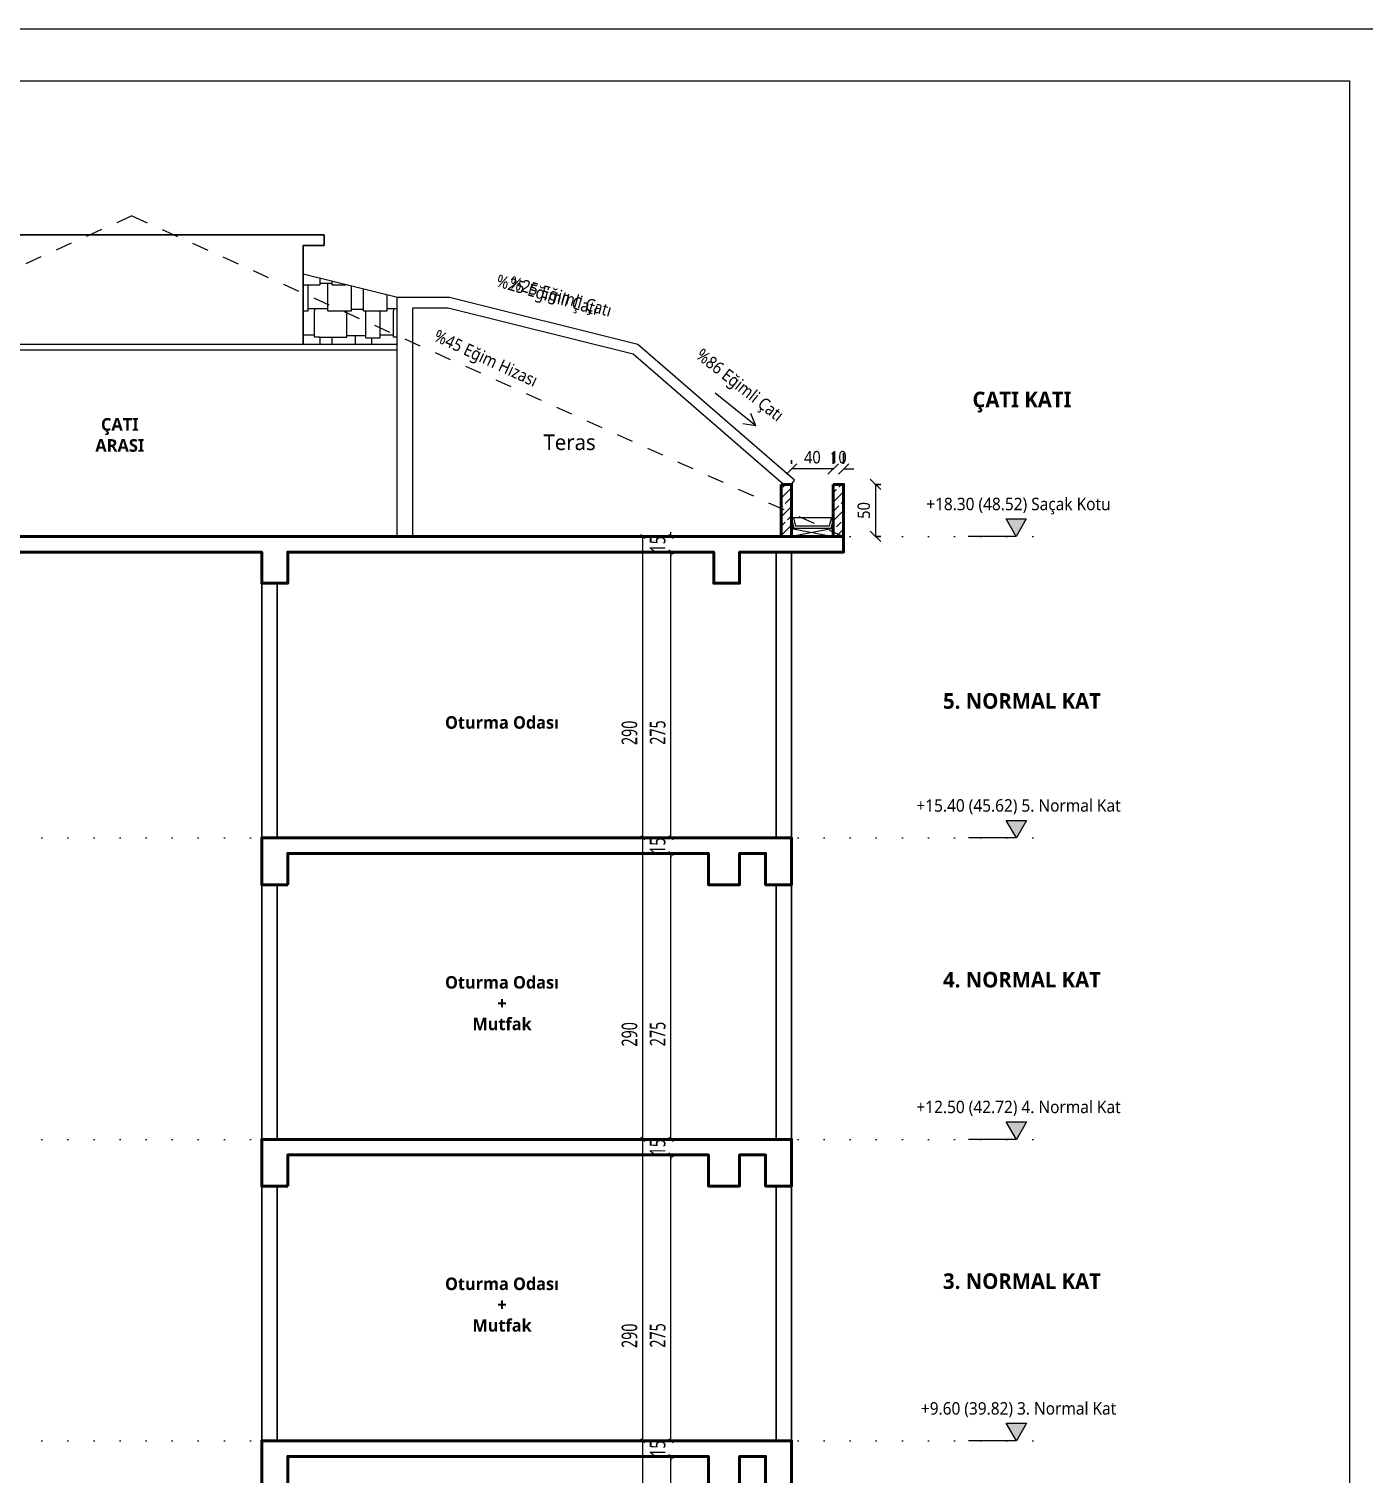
# Model space of a CAD drawing. Header units: metres. Extents: x 14968 to 56958, y -40276 to -31129.
# Drawn here: x 45059 to 46344, y -35866 to -34476 of the extents above; entities that cross this region are included whole.
import ezdxf
from ezdxf.enums import TextEntityAlignment as Align

# ---------------------------------------------------------------- set-up
doc = ezdxf.new("R2010")
doc.units = ezdxf.units.M
doc.linetypes.add('DOT', pattern=[0.25, 0, -0.25])
doc.linetypes.add('JIS_02_1.2', pattern=[64.008, 32.004, -32.004])
doc.layers.get('0').update_dxf_attribs({"lineweight": 13})
doc.layers.get('Defpoints').update_dxf_attribs({"lineweight": 9})
for name, color, linetype, lineweight in [('A ANTET', 7, 'Continuous', 13), ('A DUVAR', 7, 'Continuous', 25), ('A KESİT BETONARME', 1, 'Continuous', 50), ('A KOLON TARAMA', 1, 'Continuous', 15), ('A KOT KESİT', 51, 'Continuous', 15), ('A TEFRİŞ', 252, 'Continuous', 13), ('A YAZI', 7, 'Continuous', 13), ('A YAZI VAZ', 7, 'Continuous', 13), ('A ÇATI', 11, 'Continuous', 9), ('A ÖLÇÜ KESİT', 31, 'Continuous', 9), ('M015', 8, 'Continuous', 13)]:
    doc.layers.add(name, color=color, linetype=linetype, lineweight=lineweight)
doc.layers.add('A KOT KESİT KAT HİZASI', color=7, linetype='DOT', lineweight=15, true_color=0xffff7f)
doc.styles.add('HİB GENISO .9', font='GENISO.ttf', dxfattribs={"width": 0.9})
doc.styles.add('HİB NORMAL', font='segoeui.ttf')
doc.styles.add('HİB Segoe Semibold', font='')
doc.styles.add('HİB Segoe Semilight .7', font='segoeuisl.ttf', dxfattribs={"width": 0.7})
doc.styles.add('HİB Segoe Semilight .95', font='segoeuisl.ttf', dxfattribs={"width": 0.9})
doc.styles.get('HİB Segoe Semibold').set_extended_font_data('Segoe UI Semibold')
doc.dimstyles.new('HİB', dxfattribs={"dimtxt": 12, "dimasz": 18, "dimexe": 5, "dimexo": 30, "dimgap": 5, "dimtad": 1, "dimdec": 0, "dimzin": 0, "dimdsep": 46, "dimtxsty": 'HİB GENISO .9', "dimblk": 'CLOSEDBLANK', "dimtsz": 5, "dimcen": 0.09, "dimclrd": 256, "dimclre": 256, "dimclrt": 256, "dimadec": 0, "dimazin": 0, "dimtfac": 1, "dimtdec": 4, "dimtix": 1, "dimtofl": 0, "dimtmove": 0, "dimatfit": 3, "dimfxl": 30, "dimfxlon": 1, "dimtvp": 1, "dimtolj": 1, "dimtzin": 0, "dimlwd": -1, "dimlwe": -3, "dimarcsym": 0})
doc.dimstyles.new('HİB İÇ', dxfattribs={"dimtxt": 15, "dimasz": 18, "dimexe": 3, "dimexo": 10, "dimgap": 5, "dimtad": 1, "dimdec": 0, "dimzin": 0, "dimdsep": 46, "dimtxsty": 'HİB Segoe Semilight .7', "dimblk": 'NONE', "dimblk1": 'NONE', "dimblk2": 'NONE', "dimtsz": 2, "dimcen": 0.09, "dimclrd": 256, "dimclre": 256, "dimclrt": 256, "dimadec": 0, "dimazin": 0, "dimtfac": 1, "dimtdec": 4, "dimtix": 1, "dimtofl": 0, "dimtmove": 0, "dimatfit": 3, "dimfxl": 10, "dimfxlon": 1, "dimtvp": 1, "dimtolj": 1, "dimtzin": 0, "dimlwd": -1, "dimlwe": -3, "dimarcsym": 0})

# ---------------------------------------------------------------- blocks, each defined once
blk = doc.blocks.new('*D406')
at = {"layer": 'A ÖLÇÜ KESİT', "ltscale": 0.5, "transparency": 16777216}
for p, q in [((45798.08248902491, -34894.13484766449), (45788.08248902491, -34904.13484766449)), ((45828.08248902491, -34904.13484766449), (45838.08248902491, -34894.13484766449)), ((45833.08248902491, -34899.13484766449), (45793.08248902491, -34899.13484766449))]:
    blk.add_line(p, q, dxfattribs=at)
at = {"layer": 'A ÖLÇÜ KESİT', "lineweight": -3, "ltscale": 0.5, "transparency": 16777216}
for p, q in [((45793.08248902491, -34890.61603399408), (45793.08248902491, -34894.13484766449)), ((45833.08248902491, -34884.07840102632), (45833.08248902491, -34894.13484766449))]:
    blk.add_line(p, q, dxfattribs=at)
at = {"layer": 'Defpoints', "color": 0, "transparency": 16777216}
for p in [(45793.08248902491, -34899.13484766449), (45793.08248902491, -34920.61603399408), (45833.08248902491, -34914.07840102632)]:
    blk.add_point(p, dxfattribs=at)
at = {"layer": 'A ÖLÇÜ KESİT', "ltscale": 0.5, "transparency": 16777216, "insert": (45813.08248902491, -34887.9340108444), "char_height": 12, "attachment_point": 5, "style": 'HİB Segoe Semilight .95'}
blk.add_mtext('\\A1;40', dxfattribs=at)
blk = doc.blocks.new('_ClosedBlank')
at = {"color": 0, "linetype": 'ByBlock', "lineweight": -2}
for p, q in [((-1, 0.166667), (0, 0)), ((-1, 0.166667), (-1, -0.166667)), ((0, 0), (-1, -0.166667))]:
    blk.add_line(p, q, dxfattribs=at)
blk = doc.blocks.new('*D405')
at = {"layer": 'A ÖLÇÜ KESİT', "ltscale": 0.5, "transparency": 16777216}
for p, q in [((45828.08248902491, -34904.13484766449), (45838.08248902491, -34894.13484766449)), ((45848.08248902491, -34894.13484766449), (45838.08248902491, -34904.13484766449)), ((45833.08248902491, -34899.13484766449), (45823.08248902491, -34899.13484766449)), ((45843.08248902491, -34899.13484766449), (45853.08248902491, -34899.13484766449))]:
    blk.add_line(p, q, dxfattribs=at)
at = {"layer": 'A ÖLÇÜ KESİT', "lineweight": -3, "ltscale": 0.5, "transparency": 16777216}
for p, q in [((45833.08248902491, -34884.07840102632), (45833.08248902491, -34894.13484766449)), ((45843.08248902491, -34884.07840102632), (45843.08248902491, -34894.13484766449))]:
    blk.add_line(p, q, dxfattribs=at)
at = {"layer": 'Defpoints', "color": 0, "transparency": 16777216}
for p in [(45833.08248902491, -34899.13484766449), (45833.08248902491, -34914.07840102632), (45843.08248902491, -34914.07840102632)]:
    blk.add_point(p, dxfattribs=at)
at = {"layer": 'A ÖLÇÜ KESİT', "ltscale": 0.5, "transparency": 16777216, "insert": (45838.08248902491, -34887.90053804105), "char_height": 12, "attachment_point": 5, "style": 'HİB Segoe Semilight .95'}
blk.add_mtext('\\A1;10', dxfattribs=at)
blk = doc.blocks.new('*D790')
at = {"layer": 'A ÖLÇÜ KESİT', "lineweight": -3, "ltscale": 0.5, "transparency": 16777216}
for p, q in [((45639.8574040582, -34964.07911688487), (45646.8574040582, -34964.07911688487)), ((45649.13308115702, -35254.07911688487), (45646.8574040582, -35254.07911688487))]:
    blk.add_line(p, q, dxfattribs=at)
at = {"layer": 'A ÖLÇÜ KESİT', "ltscale": 0.5, "transparency": 16777216}
for p, q in [((45651.8574040582, -34966.07911688487), (45647.8574040582, -34962.07911688487)), ((45649.8574040582, -35254.07911688487), (45649.8574040582, -34964.07911688487)), ((45647.8574040582, -35252.07911688487), (45651.8574040582, -35256.07911688487))]:
    blk.add_line(p, q, dxfattribs=at)
at = {"layer": 'Defpoints', "color": 0, "transparency": 16777216}
for p in [(45649.8574040582, -34964.07911688487), (45649.8574040582, -34964.07911688487), (45659.13308115702, -35254.07911688487)]:
    blk.add_point(p, dxfattribs=at)
at = {"layer": 'A ÖLÇÜ KESİT', "ltscale": 0.5, "transparency": 16777216, "insert": (45637.10112790757, -35153.04038595709), "char_height": 15, "attachment_point": 5, "rotation": 90, "style": 'HİB Segoe Semilight .7'}
blk.add_mtext('\\A1;290', dxfattribs=at)
blk = doc.blocks.new('_None')
blk = doc.blocks.new('*D789')
at = {"layer": 'A ÖLÇÜ KESİT', "ltscale": 0.5, "transparency": 16777216}
for p, q in [((45678.96777193332, -34981.07911688485), (45674.96777193332, -34977.07911688485)), ((45676.96777193332, -35254.07911688487), (45676.96777193332, -34979.07911688485)), ((45674.96777193332, -35252.07911688487), (45678.96777193332, -35256.07911688487))]:
    blk.add_line(p, q, dxfattribs=at)
at = {"layer": 'A ÖLÇÜ KESİT', "lineweight": -3, "ltscale": 0.5, "transparency": 16777216}
for p, q in [((45672.29711730962, -34979.07911688485), (45679.96777193332, -34979.07911688485)), ((45681.40495251511, -35254.07911688487), (45673.96777193332, -35254.07911688487))]:
    blk.add_line(p, q, dxfattribs=at)
at = {"layer": 'Defpoints', "color": 0, "transparency": 16777216}
for p in [(45662.29711730962, -34979.07911688485), (45676.96777193332, -34979.07911688485), (45691.40495251511, -35254.07911688487)]:
    blk.add_point(p, dxfattribs=at)
at = {"layer": 'A ÖLÇÜ KESİT', "ltscale": 0.5, "transparency": 16777216, "insert": (45664.21672590821, -35152.73599765154), "char_height": 15, "attachment_point": 5, "rotation": 90, "style": 'HİB Segoe Semilight .7'}
blk.add_mtext('\\A1;275', dxfattribs=at)
blk = doc.blocks.new('*D788')
at = {"layer": 'A ÖLÇÜ KESİT', "lineweight": -3, "ltscale": 0.5, "transparency": 16777216}
for p, q in [((45639.8574040582, -35254.07911688487), (45646.8574040582, -35254.07911688487)), ((45649.13308115702, -35544.07911688487), (45646.8574040582, -35544.07911688487))]:
    blk.add_line(p, q, dxfattribs=at)
at = {"layer": 'A ÖLÇÜ KESİT', "ltscale": 0.5, "transparency": 16777216}
for p, q in [((45651.8574040582, -35256.07911688487), (45647.8574040582, -35252.07911688487)), ((45649.8574040582, -35544.07911688487), (45649.8574040582, -35254.07911688487)), ((45647.8574040582, -35542.07911688487), (45651.8574040582, -35546.07911688487))]:
    blk.add_line(p, q, dxfattribs=at)
at = {"layer": 'Defpoints', "color": 0, "transparency": 16777216}
for p in [(45649.8574040582, -35254.07911688487), (45649.8574040582, -35254.07911688487), (45659.13308115702, -35544.07911688487)]:
    blk.add_point(p, dxfattribs=at)
at = {"layer": 'A ÖLÇÜ KESİT', "ltscale": 0.5, "transparency": 16777216, "insert": (45637.10112790757, -35443.04038595709), "char_height": 15, "attachment_point": 5, "rotation": 90, "style": 'HİB Segoe Semilight .7'}
blk.add_mtext('\\A1;290', dxfattribs=at)
blk = doc.blocks.new('*D787')
at = {"layer": 'A ÖLÇÜ KESİT', "lineweight": -3, "ltscale": 0.5, "transparency": 16777216}
for p, q in [((45672.29711730962, -35269.07911688485), (45679.96777193332, -35269.07911688485)), ((45681.40495251511, -35544.07911688487), (45673.96777193332, -35544.07911688487))]:
    blk.add_line(p, q, dxfattribs=at)
at = {"layer": 'A ÖLÇÜ KESİT', "ltscale": 0.5, "transparency": 16777216}
for p, q in [((45678.96777193332, -35271.07911688485), (45674.96777193332, -35267.07911688485)), ((45676.96777193332, -35544.07911688487), (45676.96777193332, -35269.07911688485)), ((45674.96777193332, -35542.07911688487), (45678.96777193332, -35546.07911688487))]:
    blk.add_line(p, q, dxfattribs=at)
at = {"layer": 'Defpoints', "color": 0, "transparency": 16777216}
for p in [(45662.29711730962, -35269.07911688485), (45676.96777193332, -35269.07911688485), (45691.40495251511, -35544.07911688487)]:
    blk.add_point(p, dxfattribs=at)
at = {"layer": 'A ÖLÇÜ KESİT', "ltscale": 0.5, "transparency": 16777216, "insert": (45664.21672590821, -35442.73599765154), "char_height": 15, "attachment_point": 5, "rotation": 90, "style": 'HİB Segoe Semilight .7'}
blk.add_mtext('\\A1;275', dxfattribs=at)
blk = doc.blocks.new('*D786')
at = {"layer": 'A ÖLÇÜ KESİT', "lineweight": -3, "ltscale": 0.5, "transparency": 16777216}
for p, q in [((45639.8574040582, -35544.07911688487), (45646.8574040582, -35544.07911688487)), ((45649.13308115702, -35834.07911688487), (45646.8574040582, -35834.07911688487))]:
    blk.add_line(p, q, dxfattribs=at)
at = {"layer": 'A ÖLÇÜ KESİT', "ltscale": 0.5, "transparency": 16777216}
for p, q in [((45651.8574040582, -35546.07911688487), (45647.8574040582, -35542.07911688487)), ((45649.8574040582, -35834.07911688487), (45649.8574040582, -35544.07911688487)), ((45647.8574040582, -35832.07911688487), (45651.8574040582, -35836.07911688487))]:
    blk.add_line(p, q, dxfattribs=at)
at = {"layer": 'Defpoints', "color": 0, "transparency": 16777216}
for p in [(45649.8574040582, -35544.07911688487), (45649.8574040582, -35544.07911688487), (45659.13308115702, -35834.07911688487)]:
    blk.add_point(p, dxfattribs=at)
at = {"layer": 'A ÖLÇÜ KESİT', "ltscale": 0.5, "transparency": 16777216, "insert": (45637.10112790757, -35733.04038595709), "char_height": 15, "attachment_point": 5, "rotation": 90, "style": 'HİB Segoe Semilight .7'}
blk.add_mtext('\\A1;290', dxfattribs=at)
blk = doc.blocks.new('*D785')
at = {"layer": 'A ÖLÇÜ KESİT', "lineweight": -3, "ltscale": 0.5, "transparency": 16777216}
for p, q in [((45672.29711730962, -35559.07911688485), (45679.96777193332, -35559.07911688485)), ((45681.40495251511, -35834.07911688487), (45673.96777193332, -35834.07911688487))]:
    blk.add_line(p, q, dxfattribs=at)
at = {"layer": 'A ÖLÇÜ KESİT', "ltscale": 0.5, "transparency": 16777216}
for p, q in [((45678.96777193332, -35561.07911688485), (45674.96777193332, -35557.07911688485)), ((45676.96777193332, -35834.07911688487), (45676.96777193332, -35559.07911688485)), ((45674.96777193332, -35832.07911688487), (45678.96777193332, -35836.07911688487))]:
    blk.add_line(p, q, dxfattribs=at)
at = {"layer": 'Defpoints', "color": 0, "transparency": 16777216}
for p in [(45662.29711730962, -35559.07911688485), (45676.96777193332, -35559.07911688485), (45691.40495251511, -35834.07911688487)]:
    blk.add_point(p, dxfattribs=at)
at = {"layer": 'A ÖLÇÜ KESİT', "ltscale": 0.5, "transparency": 16777216, "insert": (45664.21672590821, -35732.73599765154), "char_height": 15, "attachment_point": 5, "rotation": 90, "style": 'HİB Segoe Semilight .7'}
blk.add_mtext('\\A1;275', dxfattribs=at)
blk = doc.blocks.new('*D784')
at = {"layer": 'A ÖLÇÜ KESİT', "lineweight": -3, "ltscale": 0.5, "transparency": 16777216}
for p, q in [((45639.8574040582, -35834.07911688487), (45646.8574040582, -35834.07911688487)), ((45649.13308115702, -36124.07911688487), (45646.8574040582, -36124.07911688487))]:
    blk.add_line(p, q, dxfattribs=at)
at = {"layer": 'A ÖLÇÜ KESİT', "ltscale": 0.5, "transparency": 16777216}
for p, q in [((45651.8574040582, -35836.07911688487), (45647.8574040582, -35832.07911688487)), ((45649.8574040582, -36124.07911688487), (45649.8574040582, -35834.07911688487)), ((45647.8574040582, -36122.07911688487), (45651.8574040582, -36126.07911688487))]:
    blk.add_line(p, q, dxfattribs=at)
at = {"layer": 'Defpoints', "color": 0, "transparency": 16777216}
for p in [(45649.8574040582, -35834.07911688487), (45649.8574040582, -35834.07911688487), (45659.13308115702, -36124.07911688487)]:
    blk.add_point(p, dxfattribs=at)
at = {"layer": 'A ÖLÇÜ KESİT', "ltscale": 0.5, "transparency": 16777216, "insert": (45637.10112790757, -36023.04038595709), "char_height": 15, "attachment_point": 5, "rotation": 90, "style": 'HİB Segoe Semilight .7'}
blk.add_mtext('\\A1;290', dxfattribs=at)
blk = doc.blocks.new('*D783')
at = {"layer": 'A ÖLÇÜ KESİT', "lineweight": -3, "ltscale": 0.5, "transparency": 16777216}
for p, q in [((45672.29711730962, -35849.07911688485), (45679.96777193332, -35849.07911688485)), ((45681.40495251511, -36124.07911688487), (45673.96777193332, -36124.07911688487))]:
    blk.add_line(p, q, dxfattribs=at)
at = {"layer": 'A ÖLÇÜ KESİT', "ltscale": 0.5, "transparency": 16777216}
for p, q in [((45678.96777193332, -35851.07911688485), (45674.96777193332, -35847.07911688485)), ((45676.96777193332, -36124.07911688487), (45676.96777193332, -35849.07911688485)), ((45674.96777193332, -36122.07911688487), (45678.96777193332, -36126.07911688487))]:
    blk.add_line(p, q, dxfattribs=at)
at = {"layer": 'Defpoints', "color": 0, "transparency": 16777216}
for p in [(45662.29711730962, -35849.07911688485), (45676.96777193332, -35849.07911688485), (45691.40495251511, -36124.07911688487)]:
    blk.add_point(p, dxfattribs=at)
at = {"layer": 'A ÖLÇÜ KESİT', "ltscale": 0.5, "transparency": 16777216, "insert": (45664.21672590821, -36022.73599765154), "char_height": 15, "attachment_point": 5, "rotation": 90, "style": 'HİB Segoe Semilight .7'}
blk.add_mtext('\\A1;275', dxfattribs=at)
blk = doc.blocks.new('*D778')
at = {"layer": 'A ÖLÇÜ KESİT', "lineweight": -3, "ltscale": 0.5, "transparency": 16777216}
for p, q in [((45669.15707473078, -34964.07911688489), (45679.96777193332, -34964.07911688489)), ((45666.96777193332, -34979.07911688485), (45679.96777193332, -34979.07911688485))]:
    blk.add_line(p, q, dxfattribs=at)
at = {"layer": 'A ÖLÇÜ KESİT', "ltscale": 0.5, "transparency": 16777216}
for p, q in [((45674.96777193332, -34962.07911688489), (45678.96777193332, -34966.07911688489)), ((45676.96777193332, -34964.07911688489), (45676.96777193332, -34960.07911688489)), ((45678.96777193332, -34981.07911688485), (45674.96777193332, -34977.07911688485)), ((45676.96777193332, -34979.07911688485), (45676.96777193332, -34983.07911688485))]:
    blk.add_line(p, q, dxfattribs=at)
at = {"layer": 'Defpoints', "color": 0, "transparency": 16777216}
for p in [(45659.15707473078, -34964.07911688489), (45676.96777193332, -34964.07911688489), (45653.34032265661, -34979.07911688485)]:
    blk.add_point(p, dxfattribs=at)
at = {"layer": 'A ÖLÇÜ KESİT', "ltscale": 0.5, "transparency": 16777216, "insert": (45664.17488490403, -34971.57911688487), "char_height": 15, "attachment_point": 5, "rotation": 90, "style": 'HİB Segoe Semilight .7'}
blk.add_mtext('\\A1;15', dxfattribs=at)
blk = doc.blocks.new('*D777')
at = {"layer": 'A ÖLÇÜ KESİT', "lineweight": -3, "ltscale": 0.5, "transparency": 16777216}
for p, q in [((45666.96777193332, -35254.07911688488), (45679.96777193332, -35254.07911688488)), ((45666.96777193332, -35269.07911688485), (45679.96777193332, -35269.07911688485))]:
    blk.add_line(p, q, dxfattribs=at)
at = {"layer": 'A ÖLÇÜ KESİT', "ltscale": 0.5, "transparency": 16777216}
for p, q in [((45674.96777193332, -35252.07911688488), (45678.96777193332, -35256.07911688488)), ((45676.96777193332, -35254.07911688488), (45676.96777193332, -35250.07911688488)), ((45678.96777193332, -35271.07911688485), (45674.96777193332, -35267.07911688485)), ((45676.96777193332, -35269.07911688485), (45676.96777193332, -35273.07911688485))]:
    blk.add_line(p, q, dxfattribs=at)
at = {"layer": 'Defpoints', "color": 0, "transparency": 16777216}
for p in [(45656.83037390111, -35254.07911688488), (45676.96777193332, -35254.07911688488), (45653.34032265661, -35269.07911688485)]:
    blk.add_point(p, dxfattribs=at)
at = {"layer": 'A ÖLÇÜ KESİT', "ltscale": 0.5, "transparency": 16777216, "insert": (45664.17488490403, -35261.57911688487), "char_height": 15, "attachment_point": 5, "rotation": 90, "style": 'HİB Segoe Semilight .7'}
blk.add_mtext('\\A1;15', dxfattribs=at)
blk = doc.blocks.new('*D776')
at = {"layer": 'A ÖLÇÜ KESİT', "lineweight": -3, "ltscale": 0.5, "transparency": 16777216}
for p, q in [((45671.87155903206, -35544.07911688488), (45679.96777193332, -35544.07911688488)), ((45669.932641674, -35559.07911688485), (45679.96777193332, -35559.07911688485))]:
    blk.add_line(p, q, dxfattribs=at)
at = {"layer": 'A ÖLÇÜ KESİT', "ltscale": 0.5, "transparency": 16777216}
for p, q in [((45674.96777193332, -35542.07911688488), (45678.96777193332, -35546.07911688488)), ((45676.96777193332, -35544.07911688488), (45676.96777193332, -35540.07911688488)), ((45678.96777193332, -35561.07911688485), (45674.96777193332, -35557.07911688485)), ((45676.96777193332, -35559.07911688485), (45676.96777193332, -35563.07911688485))]:
    blk.add_line(p, q, dxfattribs=at)
at = {"layer": 'Defpoints', "color": 0, "transparency": 16777216}
for p in [(45661.87155903206, -35544.07911688488), (45676.96777193332, -35544.07911688488), (45659.932641674, -35559.07911688485)]:
    blk.add_point(p, dxfattribs=at)
at = {"layer": 'A ÖLÇÜ KESİT', "ltscale": 0.5, "transparency": 16777216, "insert": (45664.17488490403, -35551.57911688487), "char_height": 15, "attachment_point": 5, "rotation": 90, "style": 'HİB Segoe Semilight .7'}
blk.add_mtext('\\A1;15', dxfattribs=at)
blk = doc.blocks.new('*D775')
at = {"layer": 'A ÖLÇÜ KESİT', "lineweight": -3, "ltscale": 0.5, "transparency": 16777216}
for p, q in [((45669.15707473078, -35834.07911688487), (45679.96777193332, -35834.07911688487)), ((45673.81047639011, -35849.07911688485), (45679.96777193332, -35849.07911688485))]:
    blk.add_line(p, q, dxfattribs=at)
at = {"layer": 'A ÖLÇÜ KESİT', "ltscale": 0.5, "transparency": 16777216}
for p, q in [((45674.96777193332, -35832.07911688487), (45678.96777193332, -35836.07911688487)), ((45676.96777193332, -35834.07911688487), (45676.96777193332, -35830.07911688487)), ((45678.96777193332, -35851.07911688485), (45674.96777193332, -35847.07911688485)), ((45676.96777193332, -35849.07911688485), (45676.96777193332, -35853.07911688485))]:
    blk.add_line(p, q, dxfattribs=at)
at = {"layer": 'Defpoints', "color": 0, "transparency": 16777216}
for p in [(45659.15707473078, -35834.07911688487), (45676.96777193332, -35834.07911688487), (45663.81047639011, -35849.07911688485)]:
    blk.add_point(p, dxfattribs=at)
at = {"layer": 'A ÖLÇÜ KESİT', "ltscale": 0.5, "transparency": 16777216, "insert": (45664.17488490403, -35841.57911688487), "char_height": 15, "attachment_point": 5, "rotation": 90, "style": 'HİB Segoe Semilight .7'}
blk.add_mtext('\\A1;15', dxfattribs=at)
blk = doc.blocks.new('*D3124')
at = {"layer": 'A ÖLÇÜ KESİT', "ltscale": 0.5}
for p, q in [((45878.81441719989, -34919.07840102632), (45868.81441719989, -34909.07840102632)), ((45873.81441719989, -34914.07840102632), (45873.81441719989, -34964.07840102632)), ((45868.81441719989, -34959.07840102632), (45878.81441719989, -34969.07840102632))]:
    blk.add_line(p, q, dxfattribs=at)
at = {"layer": 'A ÖLÇÜ KESİT', "lineweight": -3, "ltscale": 0.5}
for p, q in [((45873.08248902491, -34914.07840102632), (45878.81441719989, -34914.07840102632)), ((45873.0824890249, -34964.07840102632), (45878.81441719989, -34964.07840102632))]:
    blk.add_line(p, q, dxfattribs=at)
at = {"layer": 'Defpoints', "color": 0}
for p in [(45843.08248902491, -34914.07840102632), (45843.0824890249, -34964.07840102632), (45873.81441719989, -34964.07840102632)]:
    blk.add_point(p, dxfattribs=at)
at = {"layer": 'A ÖLÇÜ KESİT', "ltscale": 0.5, "insert": (45862.6135803798, -34939.07840102632), "char_height": 12, "attachment_point": 5, "rotation": 90, "style": 'HİB Segoe Semilight .95'}
blk.add_mtext('\\A1;50', dxfattribs=at)
blk = doc.blocks.new('KOT KESİT')
at = {"layer": 'A KOT KESİT', "transparency": 33554687}
h = blk.add_hatch(color=256, dxfattribs=at)
h.dxf.hatch_style = 1
h.paths.add_polyline_path([(9.742785792559516, 16.87500000000182), (-9.742785792590439, 16.87500000000182), (-1.455191522836685e-11, 1.818989403545856e-12)])
at = {"layer": 'A KOT KESİT'}
blk.add_line((-1.455191522836685e-11, 1.818989403545856e-12), (46.14918567927452, 1.818989403545856e-12), dxfattribs=at)
blk.add_lwpolyline([(9.742785792559516, 16.87500000000182), (-9.742785792590439, 16.87500000000182), (-1.455191522836685e-11, 1.818989403545856e-12)], close=True, dxfattribs=at)
at = {"layer": 'A KOT KESİT', "ltscale": 100, "transparency": 33554687, "style": 'HİB Segoe Semilight .95', "width": 0.9499999999999998}
blk.add_attdef('YAZI', text='', height=12, dxfattribs=at).set_placement((-2.144802670707023, 25.20597181316491), align=Align.CENTER)

msp = doc.modelspace()

# ---------------------------------------------------------------- hatches: boundary and pattern name
at = {"layer": 'A KOLON TARAMA', "ltscale": 100, "transparency": 33554687}
h = msp.add_hatch(dxfattribs=at)
h.set_pattern_fill('ANSI33-METRIC', color=256, scale=2, angle=180)
h.set_pattern_definition([(45, (2663.695997813767, -5450.288941997555), (-8.980256121069154, 8.980256121069154), []), (45, (2672.676257813768, -5450.288941997555), (-8.980256121069154, 8.980256121069154), [6.35, -3.175])])
h.paths.add_polyline_path([(45833.08248902491, -34914.07840102632), (45833.08248902491, -34964.07840102632), (45843.08248902491, -34964.07840102632), (45843.08248902491, -34914.07840102632)])
h.paths.add_polyline_path([(45783.08248902491, -34914.07840102632), (45783.08248902491, -34964.07840102632), (45793.08248902491, -34964.07840102632), (45793.08248902491, -34914.07840102632)])
at = {"layer": 'A ÇATI', "transparency": 33554687}
h = msp.add_hatch(dxfattribs=at)
h.set_pattern_fill('SHAKES1', color=256, scale=3)
h.set_pattern_definition([(0, (0, 2.286), (76.19999999999999, 76.19999999999999), [7.62, -68.58]), (0, (7.62, 0), (76.19999999999999, 76.19999999999999), [22.86, -53.34]), (0, (30.48, 1.524), (76.19999999999999, 76.19999999999999), [11.43, -64.77]), (0, (41.91, 0), (76.19999999999999, 76.19999999999999), [22.86, -53.34]), (0, (64.77, 2.286), (76.19999999999999, 76.19999999999999), [11.43, -64.77]), (0, (11.43, 25.146), (76.19999999999999, 76.19999999999999), [22.86, -53.34]), (0, (0, 26.67), (76.19999999999999, 76.19999999999999), [11.43, -64.77]), (0, (34.29, 27.432), (76.19999999999999, 76.19999999999999), [15.24, -60.96]), (0, (49.53, 25.146), (76.19999999999999, 76.19999999999999), [26.67, -49.53]), (0, (0, 51.054), (76.19999999999999, 76.19999999999999), [25.908, -50.292]), (0, (25.908, 52.578), (76.19999999999999, 76.19999999999999), [18.288, -57.91199999999999]), (0, (44.196, 50.292), (76.19999999999999, 76.19999999999999), [13.716, -62.48399999999999]), (0, (57.91199999999999, 53.34), (76.19999999999999, 76.19999999999999), [12.954, -63.246]), (180, (76.19999999999999, 51.054), (-76.2, -76.19999999999999), [5.334, -70.866]), (90, (7.62, 0), (-76.19999999999999, 76.19999999999999), [26.67, -49.53]), (90, (30.48, 0), (-76.19999999999999, 76.19999999999999), [25.146, -51.054]), (90, (41.91, 0), (-76.19999999999999, 76.19999999999999), [27.432, -48.768]), (90, (64.77, 0), (-76.19999999999999, 76.19999999999999), [25.146, -51.054]), (90, (34.29, 25.146), (-76.19999999999999, 76.19999999999999), [27.432, -48.768]), (90, (25.908, 51.054), (-76.19999999999999, 76.19999999999999), [25.146, -51.054]), (90, (44.196, 50.292), (-76.19999999999999, 76.19999999999999), [25.908, -50.292]), (270, (0, 51.054), (76.19999999999999, -76.2), [25.908, -50.292]), (270, (11.43, 51.054), (76.19999999999999, -76.2), [25.908, -50.292]), (270, (49.53, 50.292), (76.19999999999999, -76.2), [25.146, -51.054]), (90, (70.866, 51.054), (-76.19999999999999, 76.19999999999999), [25.146, -51.054]), (90, (57.91199999999999, 50.292), (-76.19999999999999, 76.19999999999999), [25.908, -50.292]), (270, (70.866, 2.286), (76.19999999999999, -76.2), [2.286, -73.914])])
h.paths.add_polyline_path([(44903.08249567841, -34732.55769990963), (44903.08249567841, -34779.48139614095), (44993.0824911281, -34779.48139614095), (44993.0824911281, -34710.17645602832)])
h.paths.add_polyline_path([(45413.0824897086, -34734.19210815157), (45323.08249181182, -34711.81086427026), (45323.08249181182, -34779.48139614095), (45413.0824897086, -34779.48139614095)])

# ---------------------------------------------------------------- linework, layer by layer
at = {"layer": 'A ANTET'}
msp.add_lwpolyline([(28638.91721044098, -34475.855797609), (56958.33246978014, -34475.85579754248), (56958.33246982114, -37375.85579754249), (28638.91721044098, -37375.855797609)], close=True, dxfattribs=at)
at = {"layer": 'A DUVAR', "ltscale": 0.5}
for p, q in [((45778.08248902491, -34979.07840102632), (45778.08248902491, -35254.07840102632)), ((45793.08248902491, -34979.07840102632), (45793.08248902491, -35254.07840102632)), ((45283.08249206233, -35254.07840102636), (45283.08249206233, -35009.07840102635)), ((45298.08249206233, -35254.07840102636), (45298.08249206233, -35009.07840102635)), ((45283.08249206233, -35544.07840102636), (45283.08249206233, -35299.07840102635)), ((45298.08249206233, -35544.07840102636), (45298.08249206233, -35299.07840102635)), ((45778.08249078837, -35299.0784010263), (45778.08248902491, -35544.07840102632)), ((45793.08249078837, -35299.0784010263), (45793.08248902491, -35544.07840102632)), ((45283.08249206233, -35834.07840102636), (45283.08249206233, -35589.07840102635)), ((45298.08249206233, -35834.07840102636), (45298.08249206233, -35589.07840102635)), ((45778.08249078837, -35589.0784010263), (45778.08248902491, -35834.07840102632)), ((45793.08249078837, -35589.0784010263), (45793.08248902491, -35834.07840102632))]:
    msp.add_line(p, q, dxfattribs=at)
msp.add_lwpolyline([(44993.0824911281, -34779.48139614095), (44993.0824911281, -34684.07983274345), (44973.0824911281, -34684.07983274345), (44973.0824911281, -34674.07983274345), (44993.0824935752, -34674.07983274345), (45323.08249181182, -34674.07983274345), (45343.08249181182, -34674.07983274345), (45343.08249181182, -34684.07983274345), (45323.08249181182, -34684.07983274345), (45323.08249181182, -34779.48139614095)], dxfattribs=at)
at = {"layer": 'A KESİT BETONARME'}
for points in [[(45783.08248902491, -34914.07840102632), (45783.08248902491, -34964.07840102632), (45793.08248902491, -34964.07840102632), (45793.08248902491, -34914.07840102632)], [(45833.08248902491, -34914.07840102632), (45833.08248902491, -34964.07840102632), (45843.08248902491, -34964.07840102632), (45843.08248902491, -34914.07840102632)]]:
    msp.add_lwpolyline(points, close=True, dxfattribs=at)
at = {"layer": 'A KESİT BETONARME', "ltscale": 0.5}
for points in [[(45843.08248902492, -34964.07840102634), (45843.08248902492, -34979.07840102634), (45743.08248902492, -34979.07840102634), (45743.08248902492, -35009.07840102632), (45718.08248902492, -35009.07840102632), (45718.08248902492, -34979.07840102632), (45308.08249206231, -34979.07840102631), (45308.08249206232, -35009.07840102633), (45283.08249206233, -35009.07840102632), (45283.08249206233, -34979.07840102632), (45033.08249264102, -34979.07840102631), (45033.08249264102, -35009.07840102632), (45008.08249264103, -35009.07840102633), (45008.08249264103, -34979.07840102634), (44603.08249567841, -34979.07840102631), (44603.08249567842, -35009.07840102632), (44573.08249567843, -35009.07840102633), (44573.08249567843, -34979.07840102634), (44473.082493915, -34979.07840102634), (44473.082493915, -34964.07840102634)], [(45308.08249206233, -35299.07840102631), (45283.08249206233, -35299.0784010263), (45283.08249206234, -35254.07840102632), (45793.08249078837, -35254.07840102632), (45793.08249078837, -35299.0784010263), (45768.08249078838, -35299.0784010263), (45768.08249078838, -35269.07840102627), (45743.08248902493, -35269.07840102632), (45743.08248902493, -35299.07840102631), (45713.08248902494, -35299.0784010263), (45713.08248902494, -35269.07840102629), (45308.08249206233, -35269.07840102632)], [(45308.08249206233, -35589.07840102631), (45283.08249206233, -35589.0784010263), (45283.08249206234, -35544.07840102632), (45793.08249078837, -35544.07840102632), (45793.08249078837, -35589.0784010263), (45768.08249078838, -35589.0784010263), (45768.08249078838, -35559.07840102627), (45743.08248902493, -35559.07840102632), (45743.08248902493, -35589.07840102631), (45713.08248902494, -35589.0784010263), (45713.08248902494, -35559.07840102629), (45308.08249206233, -35559.07840102632)], [(45308.08249206233, -35879.07840102631), (45283.08249206233, -35879.0784010263), (45283.08249206234, -35834.07840102632), (45793.08249078837, -35834.07840102632), (45793.08249078837, -35879.0784010263), (45768.08249078838, -35879.0784010263), (45768.08249078838, -35849.07840102627), (45743.08248902493, -35849.07840102632), (45743.08248902493, -35879.07840102631), (45713.08248902494, -35879.0784010263), (45713.08248902494, -35849.07840102629), (45308.08249206233, -35849.07840102632)]]:
    msp.add_lwpolyline(points, close=True, dxfattribs=at)
at = {"layer": 'A KOT KESİT KAT HİZASI', "ltscale": 100}
for p, q in [((46025.23079556868, -34964.07840102632), (44448.51966889067, -34964.07840102632)), ((46025.23079556868, -35254.07840102632), (44448.51966889067, -35254.07840102632)), ((46025.23079556868, -35544.07840102632), (44448.51966889067, -35544.07840102632)), ((46025.23079556868, -35834.07840102632), (44448.51966889067, -35834.07840102632))]:
    msp.add_line(p, q, dxfattribs=at)
at = {"layer": 'A TEFRİŞ', "color": 252, "linetype": 'JIS_02_1.2', "ltscale": 0.5, "true_color": 0x848484}
msp.add_line((45158.08249146996, -34655.82840212657), (44473.08249391501, -34964.07840102632), dxfattribs=at)
at = {"layer": 'A TEFRİŞ', "color": 252, "linetype": 'JIS_02_1.2', "ltscale": 0.5}
msp.add_line((45158.08249146996, -34655.82840212657), (45843.0824890249, -34964.07840102632), dxfattribs=at)
at = {"layer": 'A YAZI VAZ', "ltscale": 0.5}
msp.add_lwpolyline([(43800.35166076684, -34525.85579754249), (46330.00710416426, -34525.85579754249), (46330.00710416426, -37325.85579754248), (43800.35166076684, -37325.85579754248)], close=True, dxfattribs=at)
at = {"layer": 'A ÇATI'}
for p, q in [((45413.0824897086, -34734.19210815157), (45413.0824897086, -34964.07840102632)), ((45462.63124118479, -34744.38446320094), (45428.08248970861, -34744.38446320094)), ((45428.0824897086, -34744.38446320093), (45428.0824897086, -34964.07840102632)), ((45640.46482046448, -34788.60820663846), (45462.63124118478, -34744.38446320094)), ((45323.08249181182, -34779.48139614096), (44903.08249567841, -34779.48139614095)), ((45413.08248970861, -34779.48139614095), (45323.08249181182, -34779.48139614095)), ((45795.85599090158, -34909.9181482113), (45645.20086233261, -34779.48139614095)), ((44903.08249567842, -34784.48139614095), (45323.08249181183, -34784.48139614095)), ((45323.08249181183, -34784.48139614097), (45413.08248970861, -34784.48139614097)), ((45785.38354902097, -34914.07840102631), (45640.46482046448, -34788.60820663846)), ((45758.56066504028, -34857.52986520161), (45719.58310332098, -34826.21294194247)), ((45758.56066504028, -34857.52986520161), (45753.91431017284, -34845.92549591905)), ((45758.56066504028, -34857.52986520161), (45746.18780901297, -34855.75154191053)), ((45793.08248902491, -34914.07840102632), (45795.85599000604, -34909.91814955462))]:
    msp.add_line(p, q, dxfattribs=at)
msp.add_lwpolyline([(45645.20086233263, -34779.48139614098), (45463.85599245315, -34734.38446320094), (45413.85599245314, -34734.38446320094), (45323.08249425892, -34711.81086427026)], dxfattribs=at)
at = {"layer": 'M015'}
for p, q in [((45833.08248902491, -34946.15180114284), (45793.08248902493, -34946.15180114329)), ((45793.08248902493, -34946.72561384503), (45795.31800716087, -34956.29224802133)), ((45795.00228119708, -34946.15180114329), (45796.90452981387, -34954.29224802133)), ((45831.16269685276, -34946.15180114284), (45829.26044823597, -34954.29224802088)), ((45833.08248902491, -34946.72561384458), (45830.84697088885, -34956.29224802088)), ((45793.08248902493, -34956.29224802133), (45833.08248902491, -34964.07840102632)), ((45833.08248902491, -34956.29224802088), (45793.08248902493, -34964.07840102677)), ((45833.08248902491, -34956.29224802088), (45793.08248902493, -34956.29224802133)), ((45829.26044823597, -34954.29224802088), (45796.90452981387, -34954.29224802133))]:
    msp.add_line(p, q, dxfattribs=at)

# ---------------------------------------------------------------- block references
at = {"layer": 'A KOT KESİT'}
ref = msp.add_blockref('KOT KESİT', (46009.2563310339, -34964.07983274345), dxfattribs=dict(at, xscale=-1))
ref.add_attrib('YAZI', '+18.30 (48.52) Saçak Kotu', dxfattribs={"ltscale": 100, "transparency": 33554687, "height": 12, "style": 'HİB Segoe Semilight .95', "width": 0.9499999999999998}).set_placement((46011.40113370459, -34938.87386093028), align=Align.CENTER)
ref = msp.add_blockref('KOT KESİT', (46009.4074219869, -35254.07126703029), dxfattribs=dict(at, xscale=-1))
ref.add_attrib('YAZI', '+15.40 (45.62) 5. Normal Kat', dxfattribs={"ltscale": 100, "transparency": 33554687, "height": 12, "style": 'HİB Segoe Semilight .95', "width": 0.9499999999999998}).set_placement((46011.55222465759, -35228.86529521713), align=Align.CENTER)
ref = msp.add_blockref('KOT KESİT', (46009.4074219869, -35544.07126703029), dxfattribs=dict(at, xscale=-1))
ref.add_attrib('YAZI', '+12.50 (42.72) 4. Normal Kat', dxfattribs={"ltscale": 100, "transparency": 33554687, "height": 12, "style": 'HİB Segoe Semilight .95', "width": 0.9499999999999998}).set_placement((46011.55222465759, -35518.86529521713), align=Align.CENTER)
ref = msp.add_blockref('KOT KESİT', (46009.4074219869, -35834.07126703029), dxfattribs=dict(at, xscale=-1))
ref.add_attrib('YAZI', '+9.60 (39.82) 3. Normal Kat', dxfattribs={"ltscale": 100, "transparency": 33554687, "height": 12, "style": 'HİB Segoe Semilight .95', "width": 0.9499999999999998}).set_placement((46011.55222465759, -35808.86529521713), align=Align.CENTER)

# ---------------------------------------------------------------- texts
at = {"layer": 'A TEFRİŞ', "linetype": 'JIS_02_1.2', "ltscale": 0.5, "insert": (45550.05289016927, -34809.61487329544), "char_height": 12, "width": 110.4006439243831, "attachment_point": 3, "rotation": 335.1269468805781, "style": 'HİB Segoe Semilight .95'}
msp.add_mtext('%45 Eğim Hizası', dxfattribs=at)
at = {"layer": 'A YAZI', "ltscale": 100, "char_height": 12, "width": 110.4006439243831, "attachment_point": 3, "style": 'HİB Segoe Semilight .95'}
for s, insert, rotation in [('%25 Eğimli Çatı', (45608.30911134119, -34739.78301847984), 343.89256402385547), ('%25 Eğimli Çatı', (45621.10263806074, -34741.41814258033), 343.89256402385547), ('%86 Eğimli Çatı', (45786.86153021782, -34844.79476955556), 321.83201813701925)]:
    msp.add_mtext(s, dxfattribs=dict(at, insert=insert, rotation=rotation))
at = {"layer": 'A YAZI', "ltscale": 100, "style": 'HİB Segoe Semibold'}
for s, insert, char_height, width, attachment_point in [('\\pxi-3,l4,qc,t4;ÇATI KATI', (45874.36452708706, -34824.84645779609), 15, 265.8936742122532, 1), ('\\pxi-3,l4,qc,t4;ÇATI\\PARASI', (45099.36176797847, -34850.22972208068), 12.15, 82.08631789588057, 1), ('\\pxi-3,l4,qc,t4;5. NORMAL KAT', (45874.36452708706, -35114.84645779609), 15, 265.8936742122532, 1), ('Oturma Odası', (45514.36618216764, -35149.23085287931), 12, 257.2438390954921, 8), ('Oturma Odası\\P+\\PMutfak', (45514.36618216762, -35439.23085287929), 12, 257.2438390954921, 8), ('\\pxi-3,l4,qc,t4;4. NORMAL KAT', (45874.36452708706, -35382.95549735273), 15, 265.8936742122532, 1), ('\\pxi-3,l4,qc,t4;3. NORMAL KAT', (45874.36452708706, -35672.95549735273), 15, 265.8936742122532, 1), ('Oturma Odası\\P+\\PMutfak', (45514.3661821676, -35729.23085287929), 12, 257.2438390954921, 8)]:
    msp.add_mtext(s, dxfattribs=dict(at, insert=insert, char_height=char_height, width=width, attachment_point=attachment_point))
at = {"layer": 'A YAZI VAZ', "ltscale": 0.5, "insert": (45554.2741175225, -34865.99540459822), "char_height": 15, "attachment_point": 1, "style": 'HİB NORMAL'}
msp.add_mtext('Teras', dxfattribs=at)

# ---------------------------------------------------------------- dimensions: what is measured, and where the dimension line sits
at = {"layer": 'A ÖLÇÜ KESİT', "ltscale": 0.5}
for base, p1, p2, angle, picture, middle in [((45793.08248902491, -34899.13484766449), (45833.08248902491, -34914.07840102632), (45793.08248902491, -34920.61603399408), 180, '*D406', (45813.08248902491, -34887.9340108444)), ((45833.08248902491, -34899.13484766449), (45843.08248902491, -34914.07840102632), (45833.08248902491, -34914.07840102632), 180, '*D405', (45838.08248902491, -34887.90053804105)), ((45873.81441719989, -34964.07840102632), (45843.08248902491, -34914.07840102632), (45843.0824890249, -34964.07840102632), 90, '*D3124', (45862.6135803798, -34939.07840102632))]:
    dim = msp.add_linear_dim(base=base, p1=p1, p2=p2, angle=angle, dimstyle='HİB', override={"dimtxt": 12, "dimtxsty": 'HİB Segoe Semilight .95'}, dxfattribs=at)
    dim.commit()
    dim.dimension.update_dxf_attribs({"geometry": picture, "text_midpoint": middle})
for base, p1, p2, picture, middle in [((45649.8574040582, -34964.07911688487), (45659.13308115702, -35254.07911688487), (45649.8574040582, -34964.07911688487), '*D790', (45649.8574040582, -35153.04038595709)), ((45676.96777193332, -34979.07911688485), (45691.40495251511, -35254.07911688487), (45662.29711730962, -34979.07911688485), '*D789', (45676.96777193332, -35152.73599765154)), ((45649.8574040582, -35254.07911688487), (45659.13308115702, -35544.07911688487), (45649.8574040582, -35254.07911688487), '*D788', (45649.8574040582, -35443.04038595709)), ((45676.96777193332, -35269.07911688485), (45691.40495251511, -35544.07911688487), (45662.29711730962, -35269.07911688485), '*D787', (45676.96777193332, -35442.73599765154)), ((45649.8574040582, -35544.07911688487), (45659.13308115702, -35834.07911688487), (45649.8574040582, -35544.07911688487), '*D786', (45649.8574040582, -35733.04038595709)), ((45676.96777193332, -35559.07911688485), (45691.40495251511, -35834.07911688487), (45662.29711730962, -35559.07911688485), '*D785', (45676.96777193332, -35732.73599765154)), ((45649.8574040582, -35834.07911688487), (45659.13308115702, -36124.07911688487), (45649.8574040582, -35834.07911688487), '*D784', (45649.8574040582, -36023.04038595709)), ((45676.96777193332, -35849.07911688485), (45691.40495251511, -36124.07911688487), (45662.29711730962, -35849.07911688485), '*D783', (45676.96777193332, -36022.73599765154))]:
    dim = msp.add_linear_dim(base=base, p1=p1, p2=p2, angle=90, dimstyle='HİB İÇ', dxfattribs=at)
    dim.commit()
    dim.dimension.update_dxf_attribs({"geometry": picture, "text_midpoint": middle, "dimtype": 160})
for base, p1, p2, picture, middle in [((45676.96777193332, -34964.07911688489), (45653.34032265661, -34979.07911688485), (45659.15707473078, -34964.07911688489), '*D778', (45664.17488490403, -34971.57911688487)), ((45676.96777193332, -35254.07911688488), (45653.34032265661, -35269.07911688485), (45656.83037390111, -35254.07911688488), '*D777', (45664.17488490403, -35261.57911688487)), ((45676.96777193332, -35544.07911688488), (45659.932641674, -35559.07911688485), (45661.87155903206, -35544.07911688488), '*D776', (45664.17488490403, -35551.57911688487)), ((45676.96777193332, -35834.07911688487), (45663.81047639011, -35849.07911688485), (45659.15707473078, -35834.07911688487), '*D775', (45664.17488490403, -35841.57911688487))]:
    dim = msp.add_linear_dim(base=base, p1=p1, p2=p2, angle=90, dimstyle='HİB İÇ', dxfattribs=at)
    dim.commit()
    dim.dimension.update_dxf_attribs({"geometry": picture, "text_midpoint": middle})

doc.saveas('drawing.dxf')
